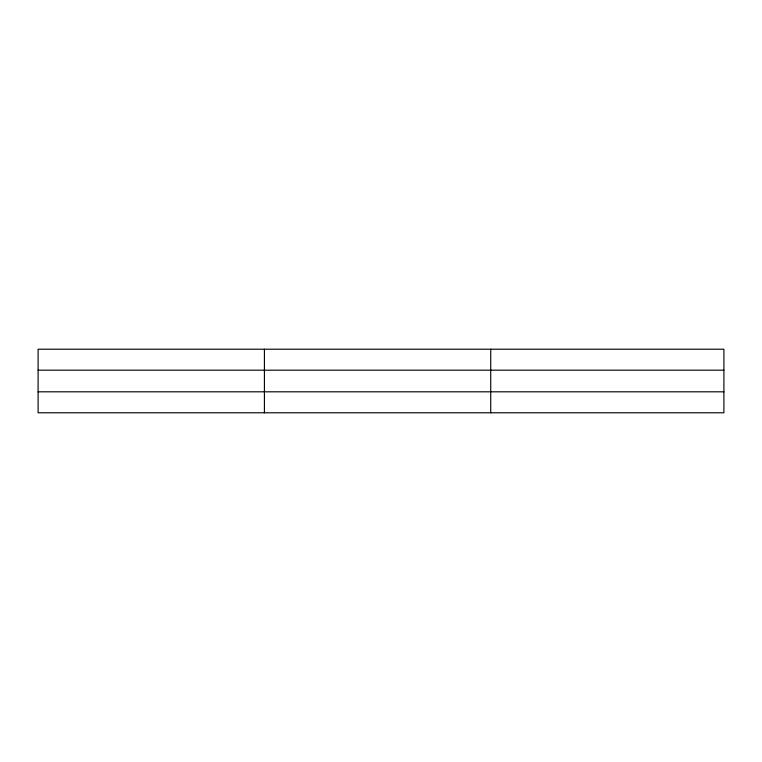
<?xml version="1.0" encoding="UTF-8"?>
<svg xmlns="http://www.w3.org/2000/svg" width="762" height="762" viewBox="0 0 762 762"><rect width="100%" height="100%" fill="white"/><g stroke="black" fill="none" stroke-linecap="round" stroke-linejoin="round"><path stroke-width="1.14" d="M264.414 412.785L264.414 349.215M490.728 412.785L490.728 349.215M723.9 370.189L723.9 349.215L38.1 349.215L38.1 412.785L723.9 412.785L723.9 370.189L38.1 370.189M38.1 391.811L723.9 391.811"/></g></svg>
